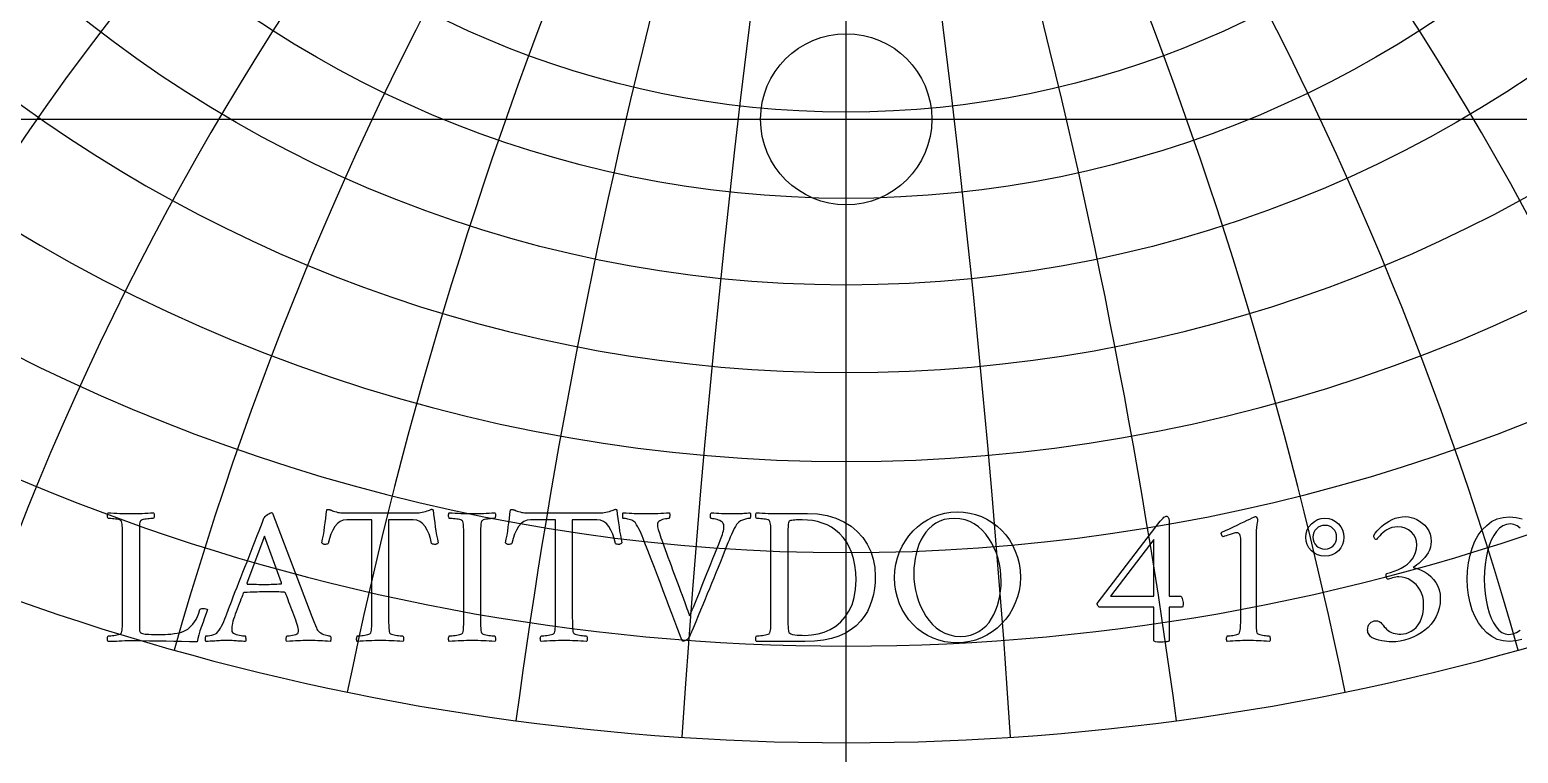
# Model space of a CAD drawing. Header units: millimetres. Extents: x -69 to 69, y -69 to 71.
# Drawn here: x -22.22 to 18.29, y -17.25 to 2.44 of the extents above; entities that cross this region are included whole.
import ezdxf

# ---------------------------------------------------------------- set-up
doc = ezdxf.new("R2010")
doc.units = ezdxf.units.MM
for name, color, linetype in [('CUT_INNER', 6, 'Continuous'), ('ENGRAVE', 7, 'Continuous'), ('ENGRAVE_FINE', 8, 'Continuous'), ('TEXT', 5, 'Continuous')]:
    doc.layers.add(name, color=color, linetype=linetype)

msp = doc.modelspace()

# ---------------------------------------------------------------- linework, layer by layer
at = {"layer": 'CUT_INNER'}
msp.add_circle((0, 0), 2.33, dxfattribs=at)
at = {"layer": 'ENGRAVE'}
for points in [[(0, -68.4), (0, 68.4)], [(-68.4, 0), (68.4, 0)]]:
    msp.add_lwpolyline(points, dxfattribs=at)
for centre, radius in [((0, 0), 68.4), ((0, 28.8432), 33.3517), ((0, 26.8182), 28.9689), ((0, 25.1801), 24.9848), ((0, 0), 44.7739), ((0, 0), 29.3085)]:
    msp.add_circle(centre, radius, dxfattribs=at)
for centre, radius, start, end in [((0, 31.3587), 38.2501, 111.49393, 68.50607), ((0, 34.5126), 43.8255, 148.80664, 31.19336), ((0, 38.5209), 50.3089, 170.13999, 9.86001), ((0, 43.7121), 58.0444, 186.805648, 353.194352), ((0, 50.6077), 67.571, 200.977233, 339.022767), ((0, -39.6126), 59.7818, 41.5, 138.5), ((0, -39.6126), 59.7818, 41.5, 138.5)]:
    msp.add_arc(centre, radius, start, end, dxfattribs=at)
at = {"layer": 'ENGRAVE_FINE'}
for centre, radius, start, end in [((-339.0394, -39.6126), 344.2696, 3.796918, 18.104908), ((-339.0394, -39.6126), 344.2696, 3.796918, 18.104908), ((339.0394, -39.6126), 344.2696, 161.895092, 176.203082), ((339.0394, -39.6126), 344.2696, 161.895092, 176.203082), ((-164.2491, -39.6126), 174.7903, 7.643853, 36.432876), ((-164.2491, -39.6126), 174.7903, 7.643853, 36.432876), ((164.2491, -39.6126), 174.7903, 143.567124, 172.356147), ((164.2491, -39.6126), 174.7903, 143.567124, 172.356147), ((-103.5451, -39.6126), 119.5636, 11.59326, 55.206839), ((-103.5451, -39.6126), 119.5636, 11.59326, 55.206839), ((103.5451, -39.6126), 119.5636, 124.793161, 168.40674), ((103.5451, -39.6126), 119.5636, 124.793161, 168.40674), ((-71.2452, -39.6126), 93.004, 15.702685, 74.635415), ((-71.2452, -39.6126), 93.004, 15.702685, 74.635415), ((71.2452, -39.6126), 93.004, 105.364585, 164.297315), ((71.2452, -39.6126), 93.004, 105.364585, 164.297315), ((-50.1629, -39.6126), 78.0396, 20.037916, 94.860474), ((-50.1629, -39.6126), 78.0396, 20.037916, 94.860474), ((50.1629, -39.6126), 78.0396, 85.139526, 159.962084), ((50.1629, -39.6126), 78.0396, 85.139526, 159.962084), ((-34.515, -39.6126), 69.0301, 24.676911, 113.452999), ((-34.515, -39.6126), 69.0301, 24.676911, 113.452999), ((34.515, -39.6126), 69.0301, 66.547001, 155.323089), ((34.515, -39.6126), 69.0301, 66.547001, 155.323089), ((-21.7588, -39.6126), 63.6185, 29.714957, 123.166409), ((-21.7588, -39.6126), 63.6185, 29.714957, 123.166409), ((21.7588, -39.6126), 63.6185, 56.833591, 150.285043), ((21.7588, -39.6126), 63.6185, 56.833591, 150.285043), ((-10.5411, -39.6126), 60.704, 35.271588, 131.400216), ((-10.5411, -39.6126), 60.704, 35.271588, 131.400216), ((10.5411, -39.6126), 60.704, 48.599784, 144.728412), ((10.5411, -39.6126), 60.704, 48.599784, 144.728412), ((0, 94.8342), 120.4247, 235.470784, 304.529216)]:
    msp.add_arc(centre, radius, start, end, dxfattribs=at)
at = {"layer": 'TEXT'}
for points in [[(-19.2388, -13.5826), (-19.2388, -13.5886), (-19.2388, -13.5961), (-19.2388, -13.6048), (-19.2388, -13.6149), (-19.2388, -13.6411), (-19.2388, -13.6709), (-19.2388, -13.7044), (-19.2388, -13.7417), (-19.2385, -13.7799), (-19.2374, -13.8165), (-19.2358, -13.8514), (-19.2334, -13.8846), (-19.23, -13.9136), (-19.2253, -13.9358), (-19.2192, -13.9514), (-19.2118, -13.9601), (-19.1833, -13.9771), (-19.1518, -13.9905), (-19.1173, -14.0001), (-19.0797, -14.006), (-19.035, -14.0095), (-18.9792, -14.012), (-18.9123, -14.0135), (-18.8343, -14.0141), (-18.5376, -14.0141), (-18.4603, -14.0119), (-18.3792, -14.0053), (-18.2944, -13.9943), (-18.2059, -13.979), (-18.1201, -13.9589), (-18.0434, -13.9338), (-17.9759, -13.9037), (-17.9174, -13.8684), (-17.8697, -13.83), (-17.8237, -13.7848), (-17.7793, -13.7329), (-17.7367, -13.6743), (-17.6961, -13.6068), (-17.6578, -13.5286), (-17.6219, -13.4396), (-17.5884, -13.3399), (-17.5796, -13.3257), (-17.5641, -13.3156), (-17.5418, -13.3095), (-17.5129, -13.3075), (-17.4684, -13.3095), (-17.4319, -13.3156), (-17.4036, -13.3257), (-17.3834, -13.3399), (-17.422, -13.4494), (-17.4623, -13.5623), (-17.5043, -13.6786), (-17.5479, -13.7983), (-17.5885, -13.9153), (-17.6214, -14.0235), (-17.6465, -14.1229), (-17.6639, -14.2136), (-17.8766, -14.2129), (-18.0886, -14.2109), (-18.3, -14.2075), (-18.5107, -14.2028), (-18.7277, -14.1981), (-18.9583, -14.1947), (-19.2024, -14.1927), (-19.4599, -14.192), (-19.5493, -14.1925), (-19.6339, -14.1941), (-19.7138, -14.1966), (-19.7889, -14.2001), (-19.8624, -14.2037), (-19.9373, -14.2062), (-20.0134, -14.2077), (-20.091, -14.2082), (-20.1002, -14.1954), (-20.1065, -14.1786), (-20.1097, -14.1577), (-20.1098, -14.1327), (-20.1077, -14.1078), (-20.1038, -14.0869), (-20.0982, -14.07), (-20.091, -14.0572), (-20.0714, -14.0567), (-20.0451, -14.0552), (-20.0121, -14.0526), (-19.9723, -14.0491), (-19.9297, -14.0442), (-19.888, -14.0376), (-19.8474, -14.0294), (-19.8078, -14.0194), (-19.7733, -14.0083), (-19.7478, -13.9965), (-19.7315, -13.9841), (-19.7242, -13.9709), (-19.7146, -13.9362), (-19.7074, -13.8967), (-19.7025, -13.8526), (-19.6999, -13.8037), (-19.6988, -13.7515), (-19.6979, -13.6972), (-19.6974, -13.6409), (-19.6972, -13.5826), (-19.6972, -11.3335), (-19.6974, -11.275), (-19.6979, -11.2182), (-19.6988, -11.1631), (-19.6999, -11.1096), (-19.7025, -11.0596), (-19.7074, -11.0146), (-19.7146, -10.9746), (-19.7242, -10.9397), (-19.7315, -10.9246), (-19.7478, -10.9114), (-19.7733, -10.9003), (-19.8078, -10.8912), (-19.8474, -10.8836), (-19.888, -10.877), (-19.9297, -10.8715), (-19.9723, -10.8669), (-20.0121, -10.8634), (-20.0451, -10.8608), (-20.0714, -10.8593), (-20.091, -10.8588), (-20.0982, -10.846), (-20.1038, -10.8292), (-20.1077, -10.8083), (-20.1098, -10.7833), (-20.1097, -10.7584), (-20.1065, -10.7375), (-20.1002, -10.7206), (-20.091, -10.7078), (-20.0104, -10.7107), (-19.9305, -10.7139), (-19.8513, -10.7174), (-19.7727, -10.7213), (-19.6949, -10.7248), (-19.6177, -10.7274), (-19.5412, -10.7289), (-19.4653, -10.7294), (-19.3876, -10.7289), (-19.3109, -10.7274), (-19.2352, -10.7248), (-19.1606, -10.7213), (-19.0856, -10.7174), (-19.0089, -10.7139), (-18.9305, -10.7107), (-18.8505, -10.7078), (-18.8412, -10.7206), (-18.8349, -10.7375), (-18.8317, -10.7584), (-18.8316, -10.7833), (-18.8338, -10.8083), (-18.8376, -10.8292), (-18.8432, -10.846), (-18.8505, -10.8588), (-18.87, -10.8593), (-18.8963, -10.8608), (-18.9293, -10.8634), (-18.9691, -10.8669), (-19.0116, -10.8715), (-19.0527, -10.877), (-19.0925, -10.8836), (-19.1309, -10.8912), (-19.1646, -10.9003), (-19.1902, -10.9114), (-19.2078, -10.9246), (-19.2172, -10.9397), (-19.2245, -10.9687), (-19.23, -11.0018), (-19.2339, -11.0388), (-19.2361, -11.08), (-19.2373, -11.1241), (-19.2381, -11.1703), (-19.2386, -11.2185), (-19.2388, -11.2687), (-19.2388, -11.2768), (-19.2388, -11.2849), (-19.2388, -11.293), (-19.2388, -11.3011), (-19.2388, -11.3092), (-19.2388, -11.3173), (-19.2388, -11.3254), (-19.2388, -11.3335)], [(-16.8602, -13.4585), (-16.857, -13.4503), (-16.8474, -13.4255), (-16.8314, -13.3842), (-16.809, -13.3264), (-16.7812, -13.2544), (-16.749, -13.1706), (-16.7124, -13.0751), (-16.6715, -12.9677), (-16.6268, -12.8512), (-16.5791, -12.7284), (-16.5284, -12.5991), (-16.4746, -12.4634), (-16.4191, -12.3235), (-16.3634, -12.1816), (-16.3072, -12.0377), (-16.2508, -11.8917), (-16.1946, -11.7462), (-16.1395, -11.6038), (-16.0854, -11.4644), (-16.0323, -11.3281), (-15.9813, -11.1973), (-15.9332, -11.0746), (-15.8882, -10.96), (-15.8462, -10.8534), (-15.8323, -10.8312), (-15.8119, -10.8076), (-15.7851, -10.7826), (-15.7519, -10.7563), (-15.7176, -10.7328), (-15.6878, -10.7159), (-15.6624, -10.7058), (-15.6413, -10.7024), (-15.6364, -10.7026), (-15.6325, -10.7031), (-15.6297, -10.7039), (-15.6278, -10.7051), (-15.626, -10.7066), (-15.6231, -10.7085), (-15.6192, -10.7107), (-15.6143, -10.7132), (-14.541, -13.5286), (-14.4881, -13.6675), (-14.448, -13.7713), (-14.4207, -13.8401), (-14.4062, -13.8738), (-14.3895, -13.9025), (-14.3664, -13.9291), (-14.3369, -13.9537), (-14.301, -13.9763), (-14.2619, -13.9964), (-14.2228, -14.0134), (-14.1837, -14.0274), (-14.1446, -14.0383), (-14.109, -14.0466), (-14.0805, -14.0525), (-14.0591, -14.056), (-14.0448, -14.0572), (-14.0357, -14.0725), (-14.03, -14.0916), (-14.0276, -14.1143), (-14.0286, -14.1408), (-14.0313, -14.1663), (-14.034, -14.186), (-14.0367, -14.2), (-14.0394, -14.2082), (-14.1156, -14.203), (-14.1877, -14.1981), (-14.2558, -14.1936), (-14.3199, -14.1893), (-14.3849, -14.1858), (-14.4561, -14.1833), (-14.5333, -14.1818), (-14.6165, -14.1813), (-14.7043, -14.1818), (-14.7844, -14.1833), (-14.8567, -14.1858), (-14.9213, -14.1893), (-14.9858, -14.1936), (-15.0581, -14.1981), (-15.1382, -14.203), (-15.226, -14.2082), (-15.2353, -14.1954), (-15.2415, -14.1786), (-15.2447, -14.1577), (-15.2449, -14.1327), (-15.2423, -14.1078), (-15.2374, -14.0869), (-15.2302, -14.07), (-15.2206, -14.0572), (-15.193, -14.056), (-15.1586, -14.0525), (-15.1174, -14.0466), (-15.0696, -14.0383), (-15.0224, -14.028), (-14.9833, -14.0161), (-14.9523, -14.0024), (-14.9293, -13.9871), (-14.9199, -13.9743), (-14.9132, -13.9574), (-14.9091, -13.9365), (-14.9078, -13.9116), (-14.91, -13.8831), (-14.9165, -13.8462), (-14.9275, -13.8008), (-14.9428, -13.7471), (-14.9615, -13.6872), (-14.9826, -13.6237), (-15.006, -13.5564), (-15.0318, -13.4855), (-15.0588, -13.4132), (-15.0858, -13.3419), (-15.1127, -13.2716), (-15.1397, -13.2023), (-15.1655, -13.1366), (-15.1889, -13.0769), (-15.21, -13.0233), (-15.2287, -12.9758), (-15.244, -12.9369), (-15.255, -12.909), (-15.2616, -12.8924), (-15.2637, -12.8868), (-15.2644, -12.8861), (-15.2664, -12.8841), (-15.2698, -12.8807), (-15.2745, -12.876), (-15.2799, -12.8713), (-15.2853, -12.8679), (-15.2907, -12.8659), (-15.2961, -12.8652), (-15.3389, -12.8629), (-15.3864, -12.8612), (-15.4387, -12.8602), (-15.4957, -12.8598), (-15.554, -12.8598), (-15.6103, -12.8598), (-15.6646, -12.8598), (-15.7168, -12.8598), (-15.7303, -12.8598), (-15.7438, -12.8598), (-15.7573, -12.8598), (-15.7707, -12.8598), (-15.7839, -12.8598), (-15.7964, -12.8598), (-15.8082, -12.8598), (-15.8193, -12.8598), (-15.8971, -12.86), (-15.9689, -12.8605), (-16.0347, -12.8613), (-16.0943, -12.8625), (-16.155, -12.8644), (-16.2238, -12.8672), (-16.3007, -12.8711), (-16.3856, -12.876), (-16.3886, -12.8765), (-16.3923, -12.878), (-16.3967, -12.8806), (-16.4018, -12.8841), (-16.4065, -12.8876), (-16.4099, -12.8902), (-16.4119, -12.8917), (-16.4126, -12.8922), (-16.4151, -12.8989), (-16.4227, -12.9192), (-16.4353, -12.9529), (-16.453, -13.0001), (-16.4743, -13.0565), (-16.4975, -13.118), (-16.5228, -13.1846), (-16.5501, -13.2563), (-16.5776, -13.3292), (-16.6034, -13.3999), (-16.6275, -13.4681), (-16.6499, -13.534), (-16.672, -13.5987), (-16.6897, -13.6581), (-16.703, -13.712), (-16.7119, -13.7606), (-16.7178, -13.804), (-16.722, -13.8428), (-16.7246, -13.8769), (-16.7254, -13.9062), (-16.7202, -13.9343), (-16.7045, -13.9594), (-16.6784, -13.9815), (-16.6418, -14.0006), (-16.5997, -14.0166), (-16.5568, -14.0296), (-16.5134, -14.0395), (-16.4692, -14.0464), (-16.4289, -14.0511), (-16.3971, -14.0545), (-16.3736, -14.0565), (-16.3586, -14.0572), (-16.3536, -14.0655), (-16.3492, -14.0794), (-16.3455, -14.0992), (-16.3425, -14.1246), (-16.3408, -14.1511), (-16.3411, -14.1738), (-16.3435, -14.1929), (-16.3478, -14.2082), (-16.3972, -14.2055), (-16.4429, -14.2028), (-16.4849, -14.2001), (-16.5231, -14.1974), (-16.5595, -14.1947), (-16.5959, -14.192), (-16.6324, -14.1893), (-16.6688, -14.1866), (-16.708, -14.1843), (-16.753, -14.1826), (-16.8038, -14.1816), (-16.8602, -14.1813), (-16.9172, -14.1816), (-16.9695, -14.1826), (-17.017, -14.1843), (-17.0598, -14.1866), (-17.1002, -14.1893), (-17.1407, -14.192), (-17.1811, -14.1947), (-17.2216, -14.1974), (-17.2647, -14.2001), (-17.3133, -14.2028), (-17.3672, -14.2055), (-17.4266, -14.2082), (-17.4313, -14.2), (-17.4346, -14.186), (-17.4367, -14.1663), (-17.4373, -14.1408), (-17.4367, -14.1143), (-17.4346, -14.0916), (-17.4313, -14.0725), (-17.4266, -14.0572), (-17.3981, -14.0557), (-17.3612, -14.0511), (-17.3158, -14.0435), (-17.2621, -14.0329), (-17.209, -14.0189), (-17.1656, -14.0012), (-17.1321, -13.9798), (-17.1083, -13.9547), (-17.0694, -13.902), (-17.0335, -13.8462), (-17.0006, -13.7874), (-16.9708, -13.7255), (-16.9427, -13.6613), (-16.9148, -13.5954), (-16.8874, -13.5278), (-16.8602, -13.4585)], [(-11.6609, -10.7078), (-11.6261, -10.7061), (-11.5867, -10.7011), (-11.5425, -10.6926), (-11.4937, -10.6808), (-11.4458, -10.6677), (-11.4047, -10.6552), (-11.3703, -10.6434), (-11.3426, -10.6323), (-11.3227, -10.6229), (-11.3062, -10.6161), (-11.2931, -10.6121), (-11.2833, -10.6107), (-11.2749, -10.6114), (-11.2658, -10.6134), (-11.256, -10.6168), (-11.2455, -10.6215), (-11.2316, -10.7419), (-11.2166, -10.8602), (-11.2005, -10.9765), (-11.1835, -11.0907), (-11.1655, -11.203), (-11.1464, -11.3132), (-11.1264, -11.4214), (-11.1053, -11.5276), (-11.1117, -11.5334), (-11.1201, -11.5398), (-11.1306, -11.5468), (-11.1431, -11.5546), (-11.1572, -11.5613), (-11.1727, -11.5654), (-11.1896, -11.5667), (-11.2078, -11.5654), (-11.2348, -11.5637), (-11.2563, -11.5586), (-11.2725, -11.5502), (-11.2833, -11.5384), (-11.3147, -11.4066), (-11.3548, -11.2863), (-11.4036, -11.1774), (-11.4613, -11.08), (-11.528, -10.9997), (-11.6042, -10.9424), (-11.6898, -10.908), (-11.7849, -10.8966), (-12.4537, -10.8966), (-12.4537, -13.5826), (-12.4535, -13.6409), (-12.453, -13.6972), (-12.4522, -13.7515), (-12.451, -13.8037), (-12.4485, -13.8526), (-12.4436, -13.8967), (-12.4363, -13.9362), (-12.4267, -13.9709), (-12.4173, -13.9841), (-12.3998, -13.9965), (-12.3741, -14.0083), (-12.3404, -14.0194), (-12.3022, -14.0294), (-12.2629, -14.0376), (-12.2226, -14.0442), (-12.1813, -14.0491), (-12.1427, -14.0526), (-12.1105, -14.0552), (-12.0848, -14.0567), (-12.0654, -14.0572), (-12.0581, -14.07), (-12.0526, -14.0869), (-12.0487, -14.1078), (-12.0465, -14.1327), (-12.0467, -14.1577), (-12.0499, -14.1786), (-12.0561, -14.1954), (-12.0654, -14.2082), (-12.1454, -14.203), (-12.2238, -14.1981), (-12.3005, -14.1936), (-12.3755, -14.1893), (-12.4502, -14.1858), (-12.5258, -14.1833), (-12.6025, -14.1818), (-12.6802, -14.1813), (-12.7561, -14.1818), (-12.8326, -14.1833), (-12.9098, -14.1858), (-12.9877, -14.1893), (-13.0662, -14.1936), (-13.1454, -14.1981), (-13.2253, -14.203), (-13.3059, -14.2082), (-13.3152, -14.1954), (-13.3214, -14.1786), (-13.3246, -14.1577), (-13.3248, -14.1327), (-13.3226, -14.1078), (-13.3187, -14.0869), (-13.3131, -14.07), (-13.3059, -14.0572), (-13.2863, -14.0567), (-13.26, -14.0552), (-13.227, -14.0526), (-13.1872, -14.0491), (-13.1446, -14.0442), (-13.103, -14.0376), (-13.0623, -14.0294), (-13.0227, -14.0194), (-12.9882, -14.0083), (-12.9627, -13.9965), (-12.9464, -13.9841), (-12.9391, -13.9709), (-12.9295, -13.9362), (-12.9223, -13.8967), (-12.9174, -13.8526), (-12.9149, -13.8037), (-12.9137, -13.7515), (-12.9128, -13.6972), (-12.9123, -13.6409), (-12.9122, -13.5826), (-12.9122, -10.8966), (-13.5917, -10.8966), (-13.6868, -10.908), (-13.7724, -10.9424), (-13.8486, -10.9997), (-13.9154, -11.08), (-13.9733, -11.1774), (-14.0232, -11.2863), (-14.065, -11.4066), (-14.0987, -11.5384), (-14.1095, -11.5502), (-14.1257, -11.5586), (-14.1473, -11.5637), (-14.1742, -11.5654), (-14.1923, -11.5667), (-14.2086, -11.5654), (-14.2233, -11.5613), (-14.2363, -11.5546), (-14.2476, -11.5468), (-14.2572, -11.5398), (-14.2651, -11.5334), (-14.2713, -11.5276), (-14.2504, -11.4214), (-14.2309, -11.3132), (-14.2127, -11.203), (-14.1958, -11.0907), (-14.18, -10.9765), (-14.1648, -10.8602), (-14.1503, -10.7419), (-14.1365, -10.6215), (-14.1223, -10.6173), (-14.1068, -10.6154), (-14.09, -10.6159), (-14.0718, -10.6188), (-14.0539, -10.623), (-14.0381, -10.6276), (-14.0242, -10.6325), (-14.0124, -10.6377), (-13.9856, -10.6486), (-13.9538, -10.6599), (-13.9169, -10.6716), (-13.8749, -10.6835), (-13.8319, -10.6942), (-13.792, -10.7017), (-13.7551, -10.7063), (-13.7212, -10.7078)], [(-10.1776, -10.7294), (-10.0999, -10.7289), (-10.0232, -10.7274), (-9.9476, -10.7248), (-9.8729, -10.7213), (-9.7979, -10.7174), (-9.7212, -10.7139), (-9.6428, -10.7107), (-9.5628, -10.7078), (-9.5535, -10.7206), (-9.5473, -10.7375), (-9.5441, -10.7584), (-9.5439, -10.7833), (-9.5461, -10.8083), (-9.55, -10.8292), (-9.5555, -10.846), (-9.5628, -10.8588), (-9.5823, -10.8593), (-9.6086, -10.8608), (-9.6416, -10.8634), (-9.6814, -10.8669), (-9.7239, -10.8715), (-9.765, -10.877), (-9.8048, -10.8836), (-9.8432, -10.8912), (-9.8769, -10.9003), (-9.9026, -10.9114), (-9.9201, -10.9246), (-9.9295, -10.9397), (-9.9368, -10.9687), (-9.9423, -11.0018), (-9.9462, -11.0388), (-9.9484, -11.08), (-9.9496, -11.1241), (-9.9504, -11.1703), (-9.9509, -11.2185), (-9.9511, -11.2687), (-9.9511, -11.2768), (-9.9511, -11.2849), (-9.9511, -11.293), (-9.9511, -11.3011), (-9.9511, -11.3092), (-9.9511, -11.3173), (-9.9511, -11.3254), (-9.9511, -11.3335), (-9.9511, -13.5826), (-9.9511, -13.5907), (-9.9511, -13.5987), (-9.9511, -13.6068), (-9.9511, -13.6149), (-9.9511, -13.623), (-9.9511, -13.6311), (-9.9511, -13.6392), (-9.9511, -13.6473), (-9.9509, -13.6973), (-9.9504, -13.745), (-9.9496, -13.7904), (-9.9484, -13.8334), (-9.9462, -13.8733), (-9.9423, -13.9096), (-9.9368, -13.9421), (-9.9295, -13.9709), (-9.9201, -13.9841), (-9.9026, -13.9965), (-9.8769, -14.0083), (-9.8432, -14.0194), (-9.8048, -14.0294), (-9.765, -14.0376), (-9.7239, -14.0442), (-9.6814, -14.0491), (-9.6416, -14.0526), (-9.6086, -14.0552), (-9.5823, -14.0567), (-9.5628, -14.0572), (-9.5555, -14.07), (-9.55, -14.0869), (-9.5461, -14.1078), (-9.5439, -14.1327), (-9.5441, -14.1577), (-9.5473, -14.1786), (-9.5535, -14.1954), (-9.5628, -14.2082), (-9.6428, -14.203), (-9.7212, -14.1981), (-9.7979, -14.1936), (-9.8729, -14.1893), (-9.9476, -14.1858), (-10.0232, -14.1833), (-10.0999, -14.1818), (-10.1776, -14.1813), (-10.2535, -14.1818), (-10.33, -14.1833), (-10.4072, -14.1858), (-10.4851, -14.1893), (-10.5636, -14.1936), (-10.6428, -14.1981), (-10.7227, -14.203), (-10.8033, -14.2082), (-10.8125, -14.1954), (-10.8188, -14.1786), (-10.822, -14.1577), (-10.8222, -14.1327), (-10.82, -14.1078), (-10.8161, -14.0869), (-10.8105, -14.07), (-10.8033, -14.0572), (-10.7837, -14.0567), (-10.7574, -14.0552), (-10.7244, -14.0526), (-10.6846, -14.0491), (-10.642, -14.0442), (-10.6003, -14.0376), (-10.5597, -14.0294), (-10.5201, -14.0194), (-10.4856, -14.0083), (-10.4601, -13.9965), (-10.4438, -13.9841), (-10.4365, -13.9709), (-10.4269, -13.9362), (-10.4197, -13.8967), (-10.4148, -13.8526), (-10.4122, -13.8037), (-10.4111, -13.7515), (-10.4102, -13.6972), (-10.4097, -13.6409), (-10.4095, -13.5826), (-10.4095, -11.3335), (-10.4097, -11.275), (-10.4102, -11.2182), (-10.4111, -11.1631), (-10.4122, -11.1096), (-10.4148, -11.0596), (-10.4197, -11.0146), (-10.4269, -10.9746), (-10.4365, -10.9397), (-10.4438, -10.9246), (-10.4601, -10.9114), (-10.4856, -10.9003), (-10.5201, -10.8912), (-10.5597, -10.8836), (-10.6003, -10.877), (-10.642, -10.8715), (-10.6846, -10.8669), (-10.7244, -10.8634), (-10.7574, -10.8608), (-10.7837, -10.8593), (-10.8033, -10.8588), (-10.8105, -10.846), (-10.8161, -10.8292), (-10.82, -10.8083), (-10.8222, -10.7833), (-10.822, -10.7584), (-10.8188, -10.7375), (-10.8125, -10.7206), (-10.8033, -10.7078), (-10.7227, -10.7107), (-10.6428, -10.7139), (-10.5636, -10.7174), (-10.4851, -10.7213), (-10.4072, -10.7248), (-10.33, -10.7274), (-10.2535, -10.7289), (-10.1776, -10.7294)], [(-6.661, -10.7078), (-6.6263, -10.7061), (-6.5869, -10.7011), (-6.5427, -10.6926), (-6.4938, -10.6808), (-6.446, -10.6677), (-6.4048, -10.6552), (-6.3705, -10.6434), (-6.3428, -10.6323), (-6.3229, -10.6229), (-6.3064, -10.6161), (-6.2933, -10.6121), (-6.2835, -10.6107), (-6.2751, -10.6114), (-6.266, -10.6134), (-6.2562, -10.6168), (-6.2457, -10.6215), (-6.2317, -10.7419), (-6.2167, -10.8602), (-6.2007, -10.9765), (-6.1837, -11.0907), (-6.1657, -11.203), (-6.1466, -11.3132), (-6.1266, -11.4214), (-6.1055, -11.5276), (-6.1119, -11.5334), (-6.1203, -11.5398), (-6.1308, -11.5468), (-6.1433, -11.5546), (-6.1574, -11.5613), (-6.1729, -11.5654), (-6.1898, -11.5667), (-6.208, -11.5654), (-6.2349, -11.5637), (-6.2565, -11.5586), (-6.2727, -11.5502), (-6.2835, -11.5384), (-6.3148, -11.4066), (-6.3549, -11.2863), (-6.4038, -11.1774), (-6.4615, -11.08), (-6.5282, -10.9997), (-6.6044, -10.9424), (-6.69, -10.908), (-6.7851, -10.8966), (-7.4539, -10.8966), (-7.4539, -13.5826), (-7.4537, -13.6409), (-7.4532, -13.6972), (-7.4524, -13.7515), (-7.4512, -13.8037), (-7.4487, -13.8526), (-7.4438, -13.8967), (-7.4365, -13.9362), (-7.4269, -13.9709), (-7.4175, -13.9841), (-7.3999, -13.9965), (-7.3743, -14.0083), (-7.3406, -14.0194), (-7.3024, -14.0294), (-7.2631, -14.0376), (-7.2228, -14.0442), (-7.1815, -14.0491), (-7.1429, -14.0526), (-7.1107, -14.0552), (-7.0849, -14.0567), (-7.0655, -14.0572), (-7.0583, -14.07), (-7.0527, -14.0869), (-7.0489, -14.1078), (-7.0467, -14.1327), (-7.0468, -14.1577), (-7.05, -14.1786), (-7.0563, -14.1954), (-7.0655, -14.2082), (-7.1456, -14.203), (-7.224, -14.1981), (-7.3007, -14.1936), (-7.3757, -14.1893), (-7.4503, -14.1858), (-7.526, -14.1833), (-7.6027, -14.1818), (-7.6804, -14.1813), (-7.7563, -14.1818), (-7.8328, -14.1833), (-7.91, -14.1858), (-7.9878, -14.1893), (-8.0664, -14.1936), (-8.1456, -14.1981), (-8.2255, -14.203), (-8.3061, -14.2082), (-8.3153, -14.1954), (-8.3216, -14.1786), (-8.3248, -14.1577), (-8.3249, -14.1327), (-8.3228, -14.1078), (-8.3189, -14.0869), (-8.3133, -14.07), (-8.3061, -14.0572), (-8.2865, -14.0567), (-8.2602, -14.0552), (-8.2272, -14.0526), (-8.1874, -14.0491), (-8.1448, -14.0442), (-8.1031, -14.0376), (-8.0625, -14.0294), (-8.0229, -14.0194), (-7.9884, -14.0083), (-7.9629, -13.9965), (-7.9466, -13.9841), (-7.9393, -13.9709), (-7.9297, -13.9362), (-7.9224, -13.8967), (-7.9176, -13.8526), (-7.915, -13.8037), (-7.9139, -13.7515), (-7.913, -13.6972), (-7.9125, -13.6409), (-7.9123, -13.5826), (-7.9123, -10.8966), (-8.5919, -10.8966), (-8.687, -10.908), (-8.7726, -10.9424), (-8.8488, -10.9997), (-8.9155, -11.08), (-8.9735, -11.1774), (-9.0234, -11.2863), (-9.0652, -11.4066), (-9.0989, -11.5384), (-9.1097, -11.5502), (-9.1259, -11.5586), (-9.1475, -11.5637), (-9.1744, -11.5654), (-9.1925, -11.5667), (-9.2088, -11.5654), (-9.2235, -11.5613), (-9.2365, -11.5546), (-9.2477, -11.5468), (-9.2574, -11.5398), (-9.2653, -11.5334), (-9.2715, -11.5276), (-9.2506, -11.4214), (-9.2311, -11.3132), (-9.2129, -11.203), (-9.196, -11.0907), (-9.1802, -10.9765), (-9.165, -10.8602), (-9.1505, -10.7419), (-9.1367, -10.6215), (-9.1225, -10.6173), (-9.107, -10.6154), (-9.0902, -10.6159), (-9.0719, -10.6188), (-9.0541, -10.623), (-9.0382, -10.6276), (-9.0244, -10.6325), (-9.0126, -10.6377), (-8.9858, -10.6486), (-8.954, -10.6599), (-8.9171, -10.6716), (-8.8751, -10.6835), (-8.8321, -10.6942), (-8.7922, -10.7017), (-8.7552, -10.7063), (-8.7214, -10.7078)], [(-5.4637, -10.7294), (-5.378, -10.7289), (-5.2938, -10.7274), (-5.2108, -10.7248), (-5.1293, -10.7213), (-5.0487, -10.7174), (-4.9688, -10.7139), (-4.8896, -10.7107), (-4.811, -10.7078), (-4.8065, -10.7211), (-4.8036, -10.7395), (-4.8024, -10.7629), (-4.803, -10.7914), (-4.8051, -10.8189), (-4.809, -10.8393), (-4.8146, -10.8526), (-4.8218, -10.8588), (-4.8362, -10.8597), (-4.8576, -10.8622), (-4.886, -10.8664), (-4.9216, -10.8723), (-4.9602, -10.8804), (-4.9978, -10.8912), (-5.0344, -10.9047), (-5.0699, -10.9209), (-5.1006, -10.9409), (-5.1225, -10.966), (-5.1357, -10.9962), (-5.1401, -11.0314), (-5.134, -11.086), (-5.1158, -11.1636), (-5.0854, -11.264), (-5.043, -11.3874), (-5.0195, -11.4516), (-4.9924, -11.5256), (-4.9616, -11.6094), (-4.927, -11.7029), (-4.8898, -11.8039), (-4.8508, -11.9099), (-4.8102, -12.021), (-4.7679, -12.1371), (-4.7246, -12.2558), (-4.6809, -12.3744), (-4.6369, -12.4931), (-4.5926, -12.6117), (-4.5491, -12.728), (-4.5077, -12.8396), (-4.4682, -12.9465), (-4.4308, -13.0486), (-4.3961, -13.1438), (-4.3647, -13.23), (-4.3368, -13.307), (-4.3121, -13.3749), (-4.2917, -13.431), (-4.2764, -13.4727), (-4.2661, -13.4998), (-4.2609, -13.5125), (-4.2525, -13.4941), (-4.238, -13.4605), (-4.2174, -13.4118), (-4.1908, -13.3479), (-4.1593, -13.2716), (-4.124, -13.1855), (-4.0851, -13.0896), (-4.0425, -12.9839), (-3.9968, -12.8705), (-3.9488, -12.7513), (-3.8984, -12.6264), (-3.8456, -12.4958), (-3.7915, -12.3618), (-3.7371, -12.2268), (-3.6823, -12.0907), (-3.6272, -11.9537), (-3.5727, -11.8182), (-3.52, -11.6867), (-3.4689, -11.5593), (-3.4195, -11.4359), (-3.4013, -11.3894), (-3.3845, -11.3415), (-3.3689, -11.2923), (-3.3548, -11.2418), (-3.343, -11.1926), (-3.3346, -11.1474), (-3.3295, -11.1063), (-3.3278, -11.0692), (-3.3324, -11.0287), (-3.346, -10.9937), (-3.3688, -10.964), (-3.4006, -10.9397), (-3.4377, -10.9198), (-3.4761, -10.9033), (-3.5159, -10.8902), (-3.557, -10.8804), (-3.5956, -10.8733), (-3.6278, -10.8683), (-3.6536, -10.8652), (-3.673, -10.8642), (-3.6824, -10.8556), (-3.6892, -10.8406), (-3.6932, -10.8192), (-3.6946, -10.7914), (-3.6932, -10.7629), (-3.6892, -10.7395), (-3.6824, -10.7211), (-3.673, -10.7078), (-3.6012, -10.7107), (-3.5314, -10.7139), (-3.4637, -10.7174), (-3.3979, -10.7213), (-3.3322, -10.7248), (-3.2644, -10.7274), (-3.1947, -10.7289), (-3.1229, -10.7294), (-3.064, -10.7292), (-3.0116, -10.7287), (-2.9656, -10.7279), (-2.926, -10.7267), (-2.8898, -10.7252), (-2.8539, -10.7233), (-2.8183, -10.7211), (-2.7831, -10.7186), (-2.746, -10.7159), (-2.7049, -10.7132), (-2.6597, -10.7105), (-2.6105, -10.7078), (-2.6061, -10.7213), (-2.6037, -10.7402), (-2.6034, -10.7644), (-2.6051, -10.7941), (-2.6081, -10.8224), (-2.6118, -10.8426), (-2.6162, -10.8548), (-2.6213, -10.8588), (-2.6427, -10.8605), (-2.6745, -10.8656), (-2.7168, -10.874), (-2.7696, -10.8858), (-2.8247, -10.9026), (-2.8741, -10.9262), (-2.9177, -10.9566), (-2.9557, -10.9937), (-2.9818, -11.0275), (-3.0116, -11.0752), (-3.0452, -11.1368), (-3.0824, -11.2121), (-3.1203, -11.2935), (-3.1559, -11.3732), (-3.1891, -11.4513), (-3.2199, -11.5276), (-3.2912, -11.7046), (-3.3595, -11.8742), (-3.4247, -12.0363), (-3.4869, -12.191), (-3.5473, -12.3407), (-3.6069, -12.4877), (-3.6659, -12.632), (-3.7242, -12.7735), (-3.7827, -12.9151), (-3.8422, -13.0594), (-3.9027, -13.2064), (-3.9643, -13.356), (-4.0283, -13.5111), (-4.0964, -13.6743), (-4.1685, -13.8455), (-4.2447, -14.0248), (-4.2668, -14.072), (-4.2899, -14.1111), (-4.314, -14.1421), (-4.3391, -14.1651), (-4.3649, -14.1816), (-4.391, -14.1934), (-4.4175, -14.2005), (-4.4443, -14.2028), (-4.452, -14.2006), (-4.4591, -14.1941), (-4.4655, -14.1831), (-4.4713, -14.1678), (-4.4766, -14.1514), (-4.482, -14.1374), (-4.4874, -14.1258), (-4.4928, -14.1165), (-4.5803, -13.8858), (-4.6647, -13.6628), (-4.7462, -13.4476), (-4.8245, -13.2401), (-4.9017, -13.0356), (-4.9796, -12.8295), (-5.0581, -12.6217), (-5.1374, -12.4122), (-5.2194, -12.1964), (-5.3066, -11.9699), (-5.3988, -11.7326), (-5.496, -11.4845), (-5.5255, -11.4083), (-5.5547, -11.3362), (-5.5835, -11.2681), (-5.612, -11.204), (-5.6411, -11.1433), (-5.672, -11.0854), (-5.7045, -11.0301), (-5.7387, -10.9775), (-5.7549, -10.9569), (-5.7765, -10.9384), (-5.8035, -10.9219), (-5.8358, -10.9074), (-5.8707, -10.8949), (-5.9053, -10.8844), (-5.9395, -10.876), (-5.9734, -10.8696), (-6.0049, -10.8649), (-6.032, -10.8615), (-6.0548, -10.8595), (-6.0731, -10.8588), (-6.0755, -10.8543), (-6.0772, -10.8406), (-6.0782, -10.8179), (-6.0785, -10.786), (-6.0782, -10.7538), (-6.0772, -10.7301), (-6.0755, -10.7147), (-6.0731, -10.7078), (-5.9853, -10.7107), (-5.9053, -10.7139), (-5.833, -10.7174), (-5.7684, -10.7213), (-5.7038, -10.7248), (-5.6315, -10.7274), (-5.5515, -10.7289), (-5.4637, -10.7294)], [(-1.0571, -10.724), (-0.7787, -10.738), (-0.5205, -10.7799), (-0.2825, -10.8499), (-0.0647, -10.9478), (0.1308, -11.0698), (0.302, -11.2121), (0.449, -11.3746), (0.5717, -11.5573), (0.6685, -11.7567), (0.7376, -11.9692), (0.779, -12.1949), (0.7929, -12.4337), (0.7871, -12.5999), (0.7699, -12.7641), (0.7413, -12.9262), (0.7012, -13.0864), (0.6474, -13.2414), (0.5778, -13.3884), (0.4923, -13.5273), (0.391, -13.6581), (0.2722, -13.7783), (0.1342, -13.8853), (-0.0231, -13.9792), (-0.1996, -14.0599), (-0.3971, -14.1248), (-0.6176, -14.1711), (-0.8609, -14.1989), (-1.1273, -14.2082), (-2.4433, -14.2082), (-2.4525, -14.1954), (-2.4588, -14.1786), (-2.462, -14.1577), (-2.4622, -14.1327), (-2.46, -14.1078), (-2.4561, -14.0869), (-2.4505, -14.07), (-2.4433, -14.0572), (-2.4237, -14.0567), (-2.3974, -14.0552), (-2.3644, -14.0526), (-2.3246, -14.0491), (-2.282, -14.0442), (-2.2403, -14.0376), (-2.1997, -14.0294), (-2.1601, -14.0194), (-2.1256, -14.0083), (-2.1001, -13.9965), (-2.0838, -13.9841), (-2.0765, -13.9709), (-2.0669, -13.9362), (-2.0597, -13.8967), (-2.0548, -13.8526), (-2.0522, -13.8037), (-2.0511, -13.7515), (-2.0502, -13.6972), (-2.0497, -13.6409), (-2.0495, -13.5826), (-2.0495, -11.3335), (-2.0497, -11.275), (-2.0502, -11.2182), (-2.0511, -11.1631), (-2.0522, -11.1096), (-2.0548, -11.0596), (-2.0597, -11.0146), (-2.0669, -10.9746), (-2.0765, -10.9397), (-2.0838, -10.9246), (-2.1001, -10.9114), (-2.1256, -10.9003), (-2.1601, -10.8912), (-2.1997, -10.8836), (-2.2403, -10.877), (-2.282, -10.8715), (-2.3246, -10.8669), (-2.3644, -10.8634), (-2.3974, -10.8608), (-2.4237, -10.8593), (-2.4433, -10.8588), (-2.4505, -10.846), (-2.4561, -10.8292), (-2.46, -10.8083), (-2.4622, -10.7833), (-2.462, -10.7584), (-2.4588, -10.7375), (-2.4525, -10.7206), (-2.4433, -10.7078), (-2.3627, -10.7107), (-2.2828, -10.7139), (-2.2036, -10.7174), (-2.1251, -10.7213), (-2.0472, -10.7248), (-1.97, -10.7274), (-1.8935, -10.7289), (-1.8176, -10.7294), (-1.7357, -10.7292), (-1.6464, -10.7287), (-1.5496, -10.7279), (-1.4455, -10.7267), (-1.3403, -10.7255), (-1.2405, -10.7247), (-1.1461, -10.7242), (-1.0571, -10.724)], [(-1.5857, -11.3442), (-1.5857, -13.588), (-1.5857, -13.6097), (-1.5857, -13.6372), (-1.5857, -13.6704), (-1.5857, -13.7093), (-1.5852, -13.7508), (-1.5837, -13.7916), (-1.5812, -13.8317), (-1.5776, -13.8711), (-1.5734, -13.9063), (-1.5688, -13.9338), (-1.564, -13.9535), (-1.5587, -13.9655), (-1.5367, -13.9854), (-1.5028, -14.0019), (-1.4571, -14.0151), (-1.3996, -14.0248), (-1.3351, -14.0319), (-1.2682, -14.037), (-1.1989, -14.04), (-1.1273, -14.041), (-0.9424, -14.0309), (-0.7652, -14.0006), (-0.5958, -13.95), (-0.4342, -13.8792), (-0.284, -13.7877), (-0.149, -13.6749), (-0.0292, -13.5409), (0.0755, -13.3857), (0.1605, -13.2086), (0.2211, -13.0088), (0.2575, -12.7865), (0.2697, -12.5416), (0.2621, -12.3262), (0.2393, -12.1277), (0.2014, -11.946), (0.1483, -11.7811), (0.0823, -11.632), (0.0054, -11.4973), (-0.0823, -11.3771), (-0.1807, -11.2714), (-0.2879, -11.1797), (-0.4018, -11.1015), (-0.5225, -11.0368), (-0.6499, -10.9856), (-0.7822, -10.9466), (-0.9176, -10.9188), (-1.056, -10.9021), (-1.1974, -10.8966), (-1.2169, -10.8967), (-1.2432, -10.8973), (-1.2762, -10.8981), (-1.316, -10.8993), (-1.3585, -10.9011), (-1.3996, -10.904), (-1.4394, -10.9079), (-1.4778, -10.9128), (-1.5115, -10.9192), (-1.5372, -10.9276), (-1.5547, -10.938), (-1.5641, -10.9505), (-1.5714, -10.9797), (-1.5769, -11.0132), (-1.5808, -11.0511), (-1.583, -11.0934), (-1.5842, -11.1384), (-1.585, -11.1845), (-1.5855, -11.2315), (-1.5857, -11.2795), (-1.5857, -11.2876), (-1.5857, -11.2957), (-1.5857, -11.3038), (-1.5857, -11.3119), (-1.5857, -11.32), (-1.5857, -11.3281), (-1.5857, -11.3362), (-1.5857, -11.3442)], [(3.0204, -10.6808), (3.1931, -10.6889), (3.3609, -10.7132), (3.5235, -10.7537), (3.6811, -10.8103), (3.8316, -10.8819), (3.973, -10.9674), (4.1053, -11.0666), (4.2285, -11.1797), (4.341, -11.3051), (4.4409, -11.4413), (4.5284, -11.5883), (4.6034, -11.7461), (4.6636, -11.9134), (4.7065, -12.0892), (4.7323, -12.2735), (4.7409, -12.4661), (4.7323, -12.649), (4.7065, -12.8254), (4.6636, -12.9955), (4.6034, -13.1592), (4.5284, -13.3149), (4.4409, -13.4612), (4.341, -13.5981), (4.2285, -13.7255), (4.1053, -13.8415), (3.973, -13.9439), (3.8316, -14.0329), (3.6811, -14.1084), (3.5235, -14.1686), (3.3609, -14.2116), (3.1931, -14.2374), (3.0204, -14.246), (2.85, -14.2379), (2.684, -14.2136), (2.5223, -14.1732), (2.3651, -14.1165), (2.2147, -14.0449), (2.0738, -13.9594), (1.9424, -13.8602), (1.8203, -13.7471), (1.7092, -13.6217), (1.6106, -13.4855), (1.5245, -13.3385), (1.4509, -13.1807), (1.3919, -13.0137), (1.3497, -12.8389), (1.3245, -12.6564), (1.316, -12.4661), (1.3245, -12.2831), (1.3497, -12.1061), (1.3919, -11.9352), (1.4509, -11.7703), (1.5245, -11.6134), (1.6106, -11.4663), (1.7092, -11.3289), (1.8203, -11.2013), (1.9424, -11.0854), (2.0738, -10.9829), (2.2147, -10.8939), (2.3651, -10.8184), (2.5223, -10.7582), (2.684, -10.7152), (2.85, -10.6894), (3.0204, -10.6808)], [(2.9449, -10.8588), (2.8019, -10.8671), (2.6698, -10.8919), (2.5485, -10.9332), (2.4379, -10.991), (2.3376, -11.0623), (2.2471, -11.144), (2.1664, -11.2362), (2.0954, -11.3389), (2.0337, -11.4498), (1.9808, -11.5667), (1.9366, -11.6898), (1.9012, -11.8189), (1.8741, -11.951), (1.8547, -12.0832), (1.8431, -12.2153), (1.8392, -12.3474), (1.8444, -12.501), (1.8601, -12.6542), (1.8862, -12.8071), (1.9228, -12.9596), (1.9695, -13.1086), (2.026, -13.2509), (2.0922, -13.3864), (2.1682, -13.5151), (2.2537, -13.6343), (2.3482, -13.741), (2.4519, -13.8352), (2.5646, -13.917), (2.6865, -13.983), (2.8175, -14.0302), (2.9575, -14.0585), (3.1067, -14.068), (3.2496, -14.0597), (3.3818, -14.035), (3.5031, -13.9937), (3.6137, -13.9358), (3.7141, -13.8642), (3.8051, -13.7815), (3.8867, -13.6876), (3.9589, -13.5826), (4.0217, -13.4691), (4.0755, -13.35), (4.1202, -13.2251), (4.1557, -13.0945), (4.1829, -12.9611), (4.2022, -12.8281), (4.2139, -12.6955), (4.2178, -12.5632), (4.2125, -12.4098), (4.1969, -12.2571), (4.1707, -12.1051), (4.1342, -11.9537), (4.0873, -11.8061), (4.0303, -11.6652), (3.9632, -11.531), (3.8861, -11.4036), (3.7994, -11.2858), (3.704, -11.1804), (3.5999, -11.0875), (3.4869, -11.0071), (3.3651, -10.9423), (3.2341, -10.8959), (3.094, -10.8681), (2.9449, -10.8588)], [(8.7052, -10.7995), (8.7252, -10.8015), (8.7423, -10.8076), (8.7563, -10.8177), (8.7672, -10.8319), (8.7755, -10.848), (8.7814, -10.8642), (8.7849, -10.8804), (8.7861, -10.8966), (8.7861, -12.9731), (9.0989, -12.9731), (9.1121, -12.9771), (9.1245, -12.9893), (9.1363, -13.0095), (9.1475, -13.0378), (9.1569, -13.0715), (9.1636, -13.1079), (9.1677, -13.147), (9.169, -13.1888), (9.168, -13.2165), (9.165, -13.2401), (9.1599, -13.2596), (9.1529, -13.2751), (8.7861, -13.2751), (8.7861, -14.1974), (8.7839, -14.1983), (8.7773, -14.2008), (8.7664, -14.205), (8.751, -14.2109), (8.7259, -14.2168), (8.6856, -14.221), (8.6302, -14.2236), (8.5596, -14.2244), (8.477, -14.2217), (8.418, -14.2136), (8.3826, -14.2001), (8.3708, -14.1813), (8.3708, -13.2751), (6.8876, -13.2751), (6.8749, -13.2662), (6.864, -13.2556), (6.8547, -13.2433), (6.8471, -13.2293), (6.8412, -13.215), (6.837, -13.2016), (6.8345, -13.1893), (6.8336, -13.1781), (8.5488, -10.9343), (8.5636, -10.917), (8.5811, -10.8973), (8.6014, -10.8752), (8.6243, -10.8507), (8.6475, -10.8283), (8.6688, -10.8123), (8.688, -10.8027), (8.7052, -10.7995)], [(10.7386, -13.5826), (10.7386, -11.4521), (10.737, -11.3999), (10.7325, -11.3564), (10.7249, -11.3217), (10.7143, -11.2957), (10.7, -11.2768), (10.6812, -11.2633), (10.6582, -11.2553), (10.6307, -11.2526), (10.597, -11.2551), (10.5552, -11.2627), (10.5053, -11.2753), (10.4473, -11.293), (10.389, -11.3124), (10.3381, -11.3301), (10.2946, -11.3461), (10.2585, -11.3604), (10.2373, -11.3405), (10.2221, -11.3186), (10.213, -11.2947), (10.21, -11.2687), (10.21, -11.2684), (10.21, -11.2674), (10.21, -11.2657), (10.21, -11.2633), (10.2107, -11.2536), (10.2127, -11.2458), (10.2161, -11.2401), (10.2208, -11.2364), (10.3281, -11.1877), (10.4345, -11.1386), (10.5398, -11.0892), (10.6442, -11.0395), (10.7436, -10.9918), (10.8343, -10.9485), (10.9162, -10.9096), (10.9894, -10.875), (11.0499, -10.8467), (11.0939, -10.8265), (11.1213, -10.8143), (11.1323, -10.8103), (11.1431, -10.8103), (11.1555, -10.8123), (11.166, -10.8184), (11.1744, -10.8285), (11.1808, -10.8426), (11.1859, -10.8582), (11.1903, -10.8723), (11.194, -10.8851), (11.197, -10.8966), (11.1957, -10.9048), (11.1916, -10.9296), (11.1849, -10.9709), (11.1754, -11.0287), (11.166, -11.1017), (11.1593, -11.1885), (11.1552, -11.2891), (11.1539, -11.4036), (11.1539, -13.5826), (11.154, -13.6409), (11.1545, -13.6972), (11.1554, -13.7515), (11.1566, -13.8037), (11.1591, -13.8526), (11.164, -13.8967), (11.1712, -13.9362), (11.1808, -13.9709), (11.1899, -13.9841), (11.2064, -13.9965), (11.2304, -14.0083), (11.2617, -14.0194), (11.2973, -14.0294), (11.3339, -14.0376), (11.3715, -14.0442), (11.4101, -14.0491), (11.4463, -14.0526), (11.4768, -14.0552), (11.5016, -14.0567), (11.5206, -14.0572), (11.5279, -14.07), (11.5334, -14.0869), (11.5373, -14.1078), (11.5395, -14.1327), (11.5393, -14.1577), (11.5361, -14.1786), (11.5299, -14.1954), (11.5206, -14.2082), (11.4414, -14.203), (11.3656, -14.1981), (11.2931, -14.1936), (11.224, -14.1893), (11.1552, -14.1858), (11.0837, -14.1833), (11.0096, -14.1818), (10.9327, -14.1813), (10.8589, -14.1818), (10.7884, -14.1833), (10.7214, -14.1858), (10.6577, -14.1893), (10.5933, -14.1936), (10.5242, -14.1981), (10.4503, -14.203), (10.3718, -14.2082), (10.3625, -14.1954), (10.3563, -14.1786), (10.3531, -14.1577), (10.3529, -14.1327), (10.3551, -14.1078), (10.359, -14.0869), (10.3645, -14.07), (10.3718, -14.0572), (10.3908, -14.0567), (10.4156, -14.0552), (10.4461, -14.0526), (10.4824, -14.0491), (10.521, -14.0442), (10.5585, -14.0376), (10.5951, -14.0294), (10.6307, -14.0194), (10.6617, -14.0083), (10.6846, -13.9965), (10.6995, -13.9841), (10.7062, -13.9709), (10.716, -13.9362), (10.7237, -13.8967), (10.7295, -13.8526), (10.7332, -13.8037), (10.7355, -13.7515), (10.7372, -13.6972), (10.7382, -13.6409), (10.7386, -13.5826)], [(12.5076, -11.3712), (12.5172, -11.2674), (12.5461, -11.1717), (12.5941, -11.084), (12.6614, -11.0045), (12.7421, -10.9384), (12.8306, -10.8912), (12.9268, -10.8629), (13.0308, -10.8534), (13.1345, -10.8629), (13.2297, -10.8912), (13.3165, -10.9384), (13.3949, -11.0045), (13.4598, -11.084), (13.5061, -11.1717), (13.5339, -11.2674), (13.5432, -11.3712), (13.5339, -11.475), (13.5061, -11.5708), (13.4598, -11.6584), (13.3949, -11.738), (13.3165, -11.804), (13.2297, -11.8512), (13.1345, -11.8796), (13.0308, -11.889), (12.9268, -11.8796), (12.8306, -11.8512), (12.7421, -11.804), (12.6614, -11.738), (12.5941, -11.6584), (12.5461, -11.5708), (12.5172, -11.475), (12.5076, -11.3712)], [(15.2314, -10.8103), (15.3005, -10.8152), (15.373, -10.8298), (15.4488, -10.8543), (15.528, -10.8885), (15.6061, -10.9321), (15.6784, -10.9849), (15.7449, -11.0468), (15.8058, -11.1177), (15.8565, -11.1973), (15.8928, -11.2849), (15.9145, -11.3807), (15.9218, -11.4845), (15.9165, -11.5664), (15.9009, -11.6449), (15.8747, -11.7201), (15.8382, -11.7919), (15.7943, -11.8597), (15.7465, -11.9227), (15.6946, -11.981), (15.6386, -12.0346), (15.5821, -12.0832), (15.5287, -12.1263), (15.4783, -12.1641), (15.4309, -12.1964), (15.5078, -12.2123), (15.5874, -12.2382), (15.6696, -12.2743), (15.7546, -12.3205), (15.8376, -12.3766), (15.9143, -12.4425), (15.9846, -12.5182), (16.0485, -12.6036), (16.1016, -12.6989), (16.1395, -12.8039), (16.1623, -12.9187), (16.1699, -13.0432), (16.1626, -13.1748), (16.1409, -13.3001), (16.1046, -13.4189), (16.0539, -13.5313), (15.9912, -13.6365), (15.9191, -13.7336), (15.8375, -13.8226), (15.7465, -13.9035), (15.6479, -13.9758), (15.5435, -14.039), (15.4335, -14.0931), (15.3177, -14.1381), (15.1983, -14.1735), (15.0777, -14.1988), (14.9556, -14.214), (14.8323, -14.219), (14.7778, -14.2172), (14.717, -14.2116), (14.6497, -14.2023), (14.5761, -14.1893), (14.5011, -14.1723), (14.4298, -14.1509), (14.3622, -14.1251), (14.2983, -14.095), (14.2862, -14.0842), (14.2713, -14.068), (14.2538, -14.0464), (14.2336, -14.0194), (14.2147, -13.9894), (14.2012, -13.9588), (14.1931, -13.9274), (14.1904, -13.8954), (14.1946, -13.8415), (14.2073, -13.7929), (14.2283, -13.7498), (14.2578, -13.712), (14.2927, -13.6813), (14.33, -13.6594), (14.3696, -13.6463), (14.4116, -13.6419), (14.4626, -13.6471), (14.508, -13.6628), (14.5476, -13.6889), (14.5815, -13.7255), (14.6126, -13.7661), (14.6442, -13.8044), (14.676, -13.8403), (14.7082, -13.8738), (14.7478, -13.9087), (14.7911, -13.9379), (14.8382, -13.9613), (14.8889, -13.979), (14.9413, -13.992), (14.9934, -14.0012), (15.0451, -14.0068), (15.0965, -14.0087), (15.1668, -14.0038), (15.2374, -13.9891), (15.3084, -13.9647), (15.3797, -13.9305), (15.4483, -13.8849), (15.5112, -13.8266), (15.5683, -13.7555), (15.6197, -13.6716), (15.6622, -13.5736), (15.6925, -13.4605), (15.7107, -13.3323), (15.7168, -13.1888), (15.7107, -13.0842), (15.6925, -12.9859), (15.6622, -12.894), (15.6197, -12.8086), (15.5676, -12.7306), (15.5085, -12.6609), (15.4422, -12.5998), (15.3689, -12.547), (15.2909, -12.5045), (15.2105, -12.4742), (15.1277, -12.456), (15.0426, -12.4499), (14.9993, -12.4516), (14.9556, -12.4567), (14.9116, -12.4651), (14.8673, -12.4769), (14.8253, -12.4894), (14.7884, -12.4998), (14.7566, -12.5082), (14.7298, -12.5146), (14.7156, -12.4921), (14.7055, -12.4675), (14.6994, -12.4408), (14.6974, -12.4122), (14.6981, -12.3946), (14.7001, -12.3798), (14.7035, -12.3677), (14.7082, -12.3582), (14.812, -12.3309), (14.9132, -12.2976), (15.0116, -12.2581), (15.1073, -12.2126), (15.1972, -12.1605), (15.2779, -12.1014), (15.3495, -12.0351), (15.4121, -11.9618), (15.4628, -11.8804), (15.499, -11.7899), (15.5208, -11.6903), (15.528, -11.5816), (15.5189, -11.4808), (15.4916, -11.3887), (15.4461, -11.3055), (15.3824, -11.231), (15.3045, -11.1696), (15.2165, -11.1258), (15.1185, -11.0995), (15.0102, -11.0907), (14.9293, -11.0956), (14.8538, -11.1103), (14.7837, -11.1347), (14.719, -11.169), (14.6602, -11.2084), (14.6078, -11.2485), (14.5617, -11.2893), (14.5221, -11.3308), (14.4886, -11.3687), (14.4608, -11.3989), (14.4387, -11.4213), (14.4223, -11.4359), (14.4116, -11.4336), (14.4008, -11.4265), (14.39, -11.4147), (14.3792, -11.3982), (14.3698, -11.3793), (14.363, -11.3604), (14.359, -11.3415), (14.3576, -11.3227), (14.4009, -11.2612), (14.45, -11.2006), (14.5048, -11.1411), (14.5653, -11.0827), (14.6312, -11.027), (14.7021, -10.9761), (14.7782, -10.93), (14.8592, -10.8885), (14.9452, -10.8543), (15.0359, -10.8298), (15.1313, -10.8152), (15.2314, -10.8103)], [(-15.8301, -11.3389), (-16.3101, -12.6225), (-16.3099, -12.6232), (-16.3094, -12.6252), (-16.3086, -12.6286), (-16.3074, -12.6333), (-16.3059, -12.638), (-16.304, -12.6414), (-16.3018, -12.6434), (-16.2993, -12.6441), (-16.2455, -12.6466), (-16.1867, -12.6488), (-16.1228, -12.6507), (-16.0539, -12.6522), (-15.986, -12.6534), (-15.9251, -12.6542), (-15.8714, -12.6547), (-15.8247, -12.6549), (-15.7642, -12.6545), (-15.7067, -12.6535), (-15.6522, -12.6518), (-15.6008, -12.6495), (-15.5498, -12.6468), (-15.4963, -12.6441), (-15.4405, -12.6414), (-15.3824, -12.6387), (-15.3775, -12.6379), (-15.3736, -12.6353), (-15.3708, -12.6311), (-15.3689, -12.6252), (-15.3677, -12.6193), (-15.3669, -12.6151), (-15.3664, -12.6126), (-15.3662, -12.6117)], [(12.7018, -11.3712), (12.7079, -11.4361), (12.7261, -11.4959), (12.7564, -11.5507), (12.7989, -11.6004), (12.8498, -11.6417), (12.9054, -11.6712), (12.9658, -11.6889), (13.0308, -11.6948), (13.0955, -11.6889), (13.1549, -11.6712), (13.2088, -11.6417), (13.2573, -11.6004), (13.2975, -11.5507), (13.3261, -11.4959), (13.3433, -11.4361), (13.349, -11.3712), (13.3433, -11.3063), (13.3261, -11.2465), (13.2975, -11.1917), (13.2573, -11.142), (13.2088, -11.1007), (13.1549, -11.0712), (13.0955, -11.0535), (13.0308, -11.0476), (12.9658, -11.0535), (12.9054, -11.0712), (12.8498, -11.1007), (12.7989, -11.142), (12.7564, -11.1917), (12.7261, -11.2465), (12.7079, -11.3063), (12.7018, -11.3712)], [(8.3708, -11.4305), (7.1896, -12.9731), (8.3708, -12.9731)]]:
    msp.add_lwpolyline(points, close=True, dxfattribs=at)
for points in [[(18.3913, -14.1496), (18.2287, -14.1936), (18.0522, -14.2082), (17.8803, -14.1936), (17.7205, -14.1496), (17.5729, -14.0762), (17.4373, -13.9736), (17.3155, -13.8469), (17.2088, -13.7012), (17.1173, -13.5367), (17.0409, -13.3533), (16.9807, -13.156), (16.9378, -12.9495), (16.912, -12.7339), (16.9034, -12.5093), (16.9118, -12.2846), (16.9371, -12.069), (16.9792, -11.8625), (17.0382, -11.6652), (17.1134, -11.4819), (17.2041, -11.318), (17.3103, -11.1732), (17.4319, -11.0476), (17.5678, -10.9461), (17.7165, -10.8737), (17.8779, -10.8302), (18.0522, -10.8157), (18.0522, -10.8157), (18.231, -10.8302), (18.3954, -10.8737)], [(18.3446, -11.1206), (18.2619, -11.0591), (18.1734, -11.0221), (18.0792, -11.0098), (18.0792, -11.0098), (17.9725, -11.0225), (17.8735, -11.0604), (17.7824, -11.1236), (17.6989, -11.2121), (17.6239, -11.3218), (17.558, -11.4487), (17.5012, -11.5929), (17.4535, -11.7542), (17.4158, -11.9288), (17.3888, -12.1128), (17.3726, -12.3063), (17.3672, -12.5093), (17.3726, -12.71), (17.3888, -12.9023), (17.4158, -13.0862), (17.4535, -13.2617), (17.5005, -13.4243), (17.5553, -13.5698), (17.6179, -13.698), (17.6881, -13.8091), (17.7652, -13.8988), (17.8479, -13.9628), (17.9364, -14.0012), (18.0306, -14.0141), (18.1442, -14.0009), (18.2477, -13.9615), (18.3411, -13.8957)]]:
    msp.add_lwpolyline(points, dxfattribs=at)

doc.saveas('drawing.dxf')
